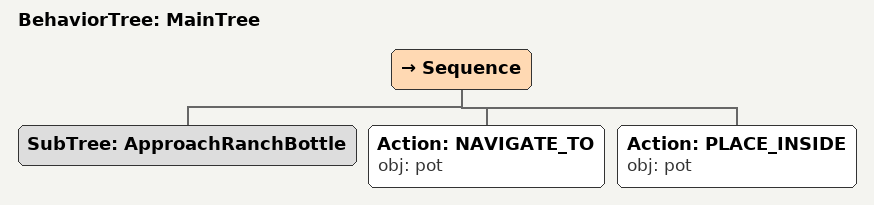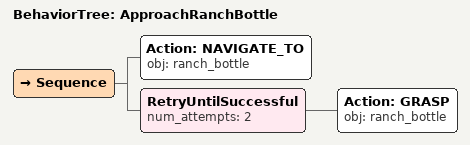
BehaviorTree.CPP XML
<root main_tree_to_execute="MainTree">
  <BehaviorTree ID="MainTree">
    <Sequence>
      <!-- Execute subtree ApproachRanchBottle -->
      <SubTree ID="ApproachRanchBottle" />
      <!-- Navigate to pot -->
      <Action ID="NAVIGATE_TO" obj="pot" />
      <!-- Place inside pot -->
      <Action ID="PLACE_INSIDE" obj="pot" />
    </Sequence>
  </BehaviorTree>
  <!-- Subtree definition ApproachRanchBottle -->
  <BehaviorTree ID="ApproachRanchBottle">
    <Sequence>
      <!-- Navigate to ranch_bottle -->
      <Action ID="NAVIGATE_TO" obj="ranch_bottle" />
      <!-- Retry GRASP ranch_bottle up to 2 attempts -->
      <RetryUntilSuccessful num_attempts="2">
        <!-- Grasp ranch_bottle -->
        <Action ID="GRASP" obj="ranch_bottle" />
      </RetryUntilSuccessful>
    </Sequence>
  </BehaviorTree>
</root>
